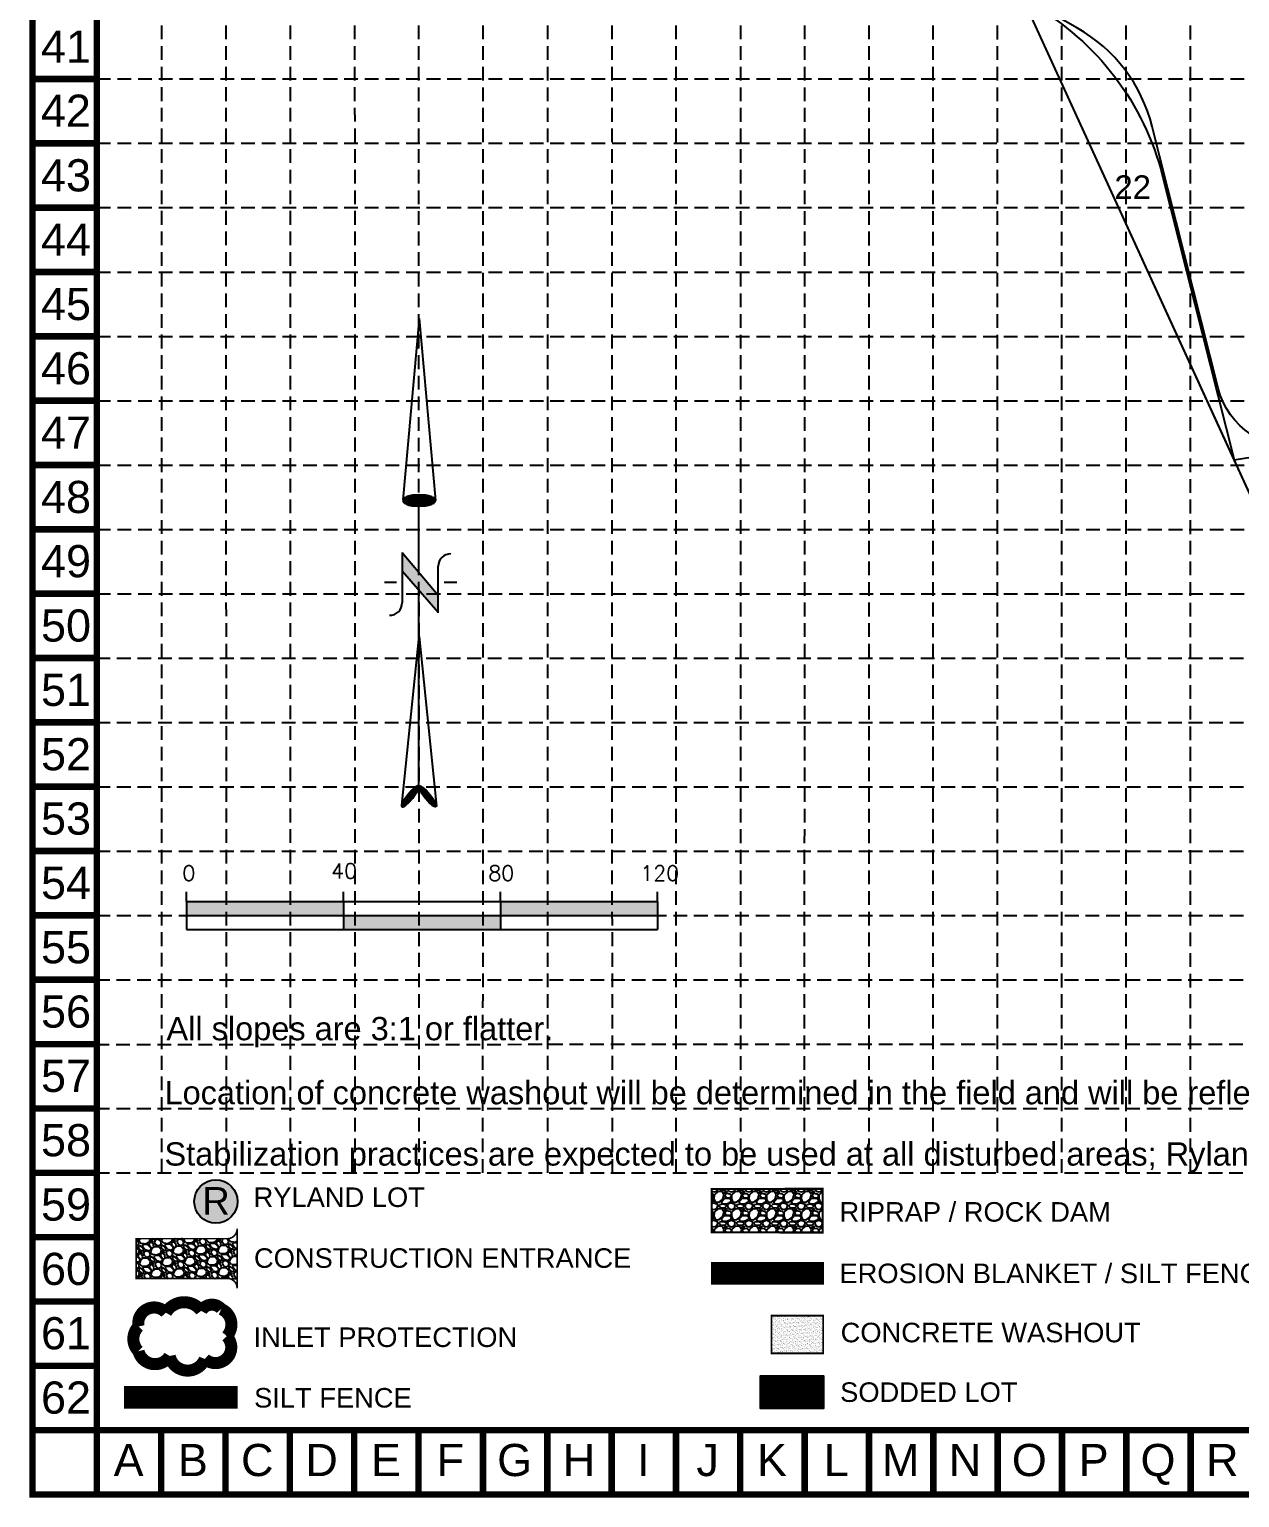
# Model space of a CAD drawing. Header units: inches. Extents: x 2538379 to 2539036, y 7098904 to 7099955.
# Drawn here: x 2538379.2 to 2538687.5, y 7098904.4 to 7099278.4 of the extents above; entities that cross this region are included whole.
import ezdxf
from ezdxf.enums import TextEntityAlignment as Align

# ---------------------------------------------------------------- set-up
doc = ezdxf.new("R2010")
doc.units = ezdxf.units.IN
doc.header["$MEASUREMENT"] = 0
doc.linetypes.add('ACAD_ISO02W100', pattern=[15, 12, -3])
doc.linetypes.add('DASHED', pattern=[0.75, 0.5, -0.25])
for name, color, linetype in [('1 INLET PROTECTION', 5, 'Continuous'), ('1 RYLAND LOT', 7, 'Continuous'), ('ALLEY PAVING', 7, 'Continuous'), ('BASE', 7, 'Continuous'), ('FENCE_MASONRY', 7, 'FENCELINE2'), ('GRID', 254, 'DASHED'), ('LEGEND', 7, 'Continuous'), ('LOT_LINES', 7, 'Continuous'), ('LOT_NUM', 7, 'Continuous'), ('NARROW', 7, 'Continuous'), ('ROW', 7, 'Continuous')]:
    doc.layers.add(name, color=color, linetype=linetype)
doc.styles.add('L120', font='simplex.shx', dxfattribs={"height": 4.8})
doc.styles.add("L200'", font='ARIAL.TTF', dxfattribs={"height": 0.001969})
doc.styles.add('ryland', font='ARIAL.TTF', dxfattribs={"height": 25})
doc.styles.get("Standard").update_dxf_attribs({"font": 'ARIAL.TTF'})
doc.linetypes.add('FENCELINE2', pattern='A,0.25,-0.1,[132,ltypeshp.shx,S=0.1,R=0,X=-0.1,Y=0],-0.1,1', length=1.45)

# ---------------------------------------------------------------- blocks, each defined once
blk = doc.blocks.new('North Arrow')
at = {"layer": 'NARROW'}
for p, q in [((32.43, 3.06), (32.43, 4.63)), ((0, 0), (22.36, 2)), ((28.77, -2.09), (34.02, 2.32)), ((36.18, 2.33), (30.46, 2.33)), ((36.16, 2.32), (31.04, -2.09)), ((39.1, 0.01), (59.96, 2.11)), ((0, 0), (22.33, -2.02)), ((31.2, -0.05), (21.66, -0.05)), ((21.66, -0.05), (21.66, -0.05)), ((57.45, -0.05), (33.41, -0.05)), ((59.83, -2.14), (39.04, -0.01)), ((57.69, -0.03), (57.77, -0.01)), ((57.77, -0.05), (57.69, -0.03)), ((28.77, -2.09), (34.95, -2.09)), ((32.43, -4.26), (32.43, -2.8))]:
    blk.add_line(p, q, dxfattribs=at)
blk.add_lwpolyline([(22.36, -2.03), (22.59, -1.93, 0.091577), (22.87, -1.44, 0.048306), (23.03, -0.75), (23.07, -0.01), (23.01, 0.82, 0.048306), (22.87, 1.42, 0.091577), (22.59, 1.91), (22.36, 2.01), (22.14, 1.91, 0.091577), (21.86, 1.42, 0.048306), (21.72, 0.82), (21.66, -0.01), (21.72, -0.83, 0.048306), (21.86, -1.44, 0.091577), (22.14, -1.93)], format="xyb", close=True, dxfattribs=at)
for points in [[(57.46, -0.03), (57.44, 0.08, -0.066818), (57.67, 0.47, -0.03073), (58.01, 0.84), (58.52, 1.29), (59.07, 1.7, -0.03073), (59.5, 1.95, -0.066818), (59.93, 2.1), (60.04, 2.06)], [(60.04, 2.06), (60.05, 1.95, -0.066818), (59.82, 1.56, -0.03073), (59.43, 1.14), (58.97, 0.74), (58.42, 0.33, -0.03073), (57.99, 0.08, -0.036692), (57.76, -0.02)], [(57.46, -0.04), (57.44, -0.15, 0.066818), (57.67, -0.54, 0.03073), (58.01, -0.9), (58.52, -1.36), (59.07, -1.77, 0.03073), (59.5, -2.02, 0.066818), (59.93, -2.17), (60.04, -2.13)], [(60.04, -2.13), (60.05, -2.01, 0.066818), (59.82, -1.63, 0.03073), (59.43, -1.2), (58.97, -0.8), (58.42, -0.4, 0.03073), (57.99, -0.15, 0.036692), (57.76, -0.05)]]:
    blk.add_lwpolyline(points, format="xyb", dxfattribs=at)
for centre, start, end in [((30.46, 3.86), 178.8769, 270), ((34.95, -3.62), 358.8769, 90)]:
    blk.add_arc(centre, 1.53, start, end, dxfattribs=at)
for points in [[(23.02, 0.75), (21.85, 1.42), (22.87, 1.44), (22.14, 1.91)], [(22.87, 1.44), (22.14, 1.91), (22.59, 1.91), (22.36, 2)], [(31.05, -2.09), (36.15, 2.36), (28.75, -2.06), (34.01, 2.36)], [(59.45, 1.15), (59, 1.65), (59.62, 1.34), (59.28, 1.82)], [(59.62, 1.34), (59.28, 1.82), (59.81, 1.55), (59.49, 1.95)], [(59.81, 1.55), (59.49, 1.95), (59.93, 1.73), (59.69, 2.04)], [(59.93, 1.73), (59.69, 2.04), (60.05, 1.94), (59.93, 2.1)], [(60.05, 1.94), (59.93, 2.1), (60.04, 2.06)], [(23.03, -0.76), (21.67, -0.05), (23.07, -0.05), (21.72, 0.82)], [(23.07, -0.05), (21.72, 0.82), (23.02, 0.75), (21.85, 1.42)], [(57.44, 0.08), (57.7, -0.01), (57.5, 0.21), (57.77, -0.01)], [(57.45, -0.04), (57.69, -0.02), (57.44, 0.08), (57.7, -0.01)], [(57.5, 0.21), (57.77, -0.01), (57.6, 0.39), (57.94, 0.06)], [(57.6, 0.39), (57.94, 0.06), (57.68, 0.5), (58.07, 0.13)], [(57.68, 0.5), (58.07, 0.13), (57.84, 0.66), (58.29, 0.26)], [(57.84, 0.66), (58.29, 0.26), (58.03, 0.86), (58.52, 0.41)], [(58.03, 0.86), (58.52, 0.41), (58.26, 1.07), (58.73, 0.57)], [(58.26, 1.07), (58.73, 0.57), (58.52, 1.3), (59.05, 0.81)], [(58.52, 1.3), (59.05, 0.81), (58.7, 1.42), (59.26, 0.99)], [(59.26, 1), (58.69, 1.42), (59.45, 1.15), (59, 1.65)], [(22.87, -1.44), (21.72, -0.87), (23.03, -0.76), (21.67, -0.05)], [(22.58, -1.93), (21.86, -1.45), (22.87, -1.44), (21.72, -0.87)], [(22.36, -2.01), (22.14, -1.93), (22.58, -1.93), (21.86, -1.45)], [(57.44, -0.14), (57.69, -0.02), (57.45, -0.04), (57.69, -0.02)], [(57.46, -0.19), (57.7, -0.03), (57.44, -0.14), (57.69, -0.02)], [(57.53, -0.33), (57.76, -0.05), (57.46, -0.19), (57.7, -0.03)], [(57.63, -0.48), (57.9, -0.1), (57.53, -0.33), (57.76, -0.05)], [(57.78, -0.66), (58.09, -0.2), (57.63, -0.48), (57.9, -0.1)], [(57.97, -0.87), (58.34, -0.35), (57.78, -0.66), (58.09, -0.2)], [(58.24, -1.11), (58.61, -0.54), (57.97, -0.87), (58.34, -0.35)], [(58.61, -1.43), (58.93, -0.77), (58.24, -1.11), (58.61, -0.54)], [(58.91, -1.64), (59.2, -1), (58.61, -1.43), (58.93, -0.77)], [(59.12, -1.79), (59.57, -1.36), (58.92, -1.65), (59.2, -1.01)], [(59.35, -1.93), (59.81, -1.62), (59.12, -1.79), (59.57, -1.36)], [(59.54, -1.32), (59.41, -1.18), (59.21, -1.01)], [(59.58, -2.05), (59.93, -1.79), (59.35, -1.93), (59.81, -1.62)], [(59.78, -2.13), (60.05, -2.01), (59.58, -2.05), (59.93, -1.79)], [(59.92, -2.17), (60.04, -2.13), (59.78, -2.13), (60.05, -2.01)]]:
    blk.add_solid(points, dxfattribs=at)
blk = doc.blocks.new('washout')
at = {"layer": 'BASE'}
h = blk.add_hatch(dxfattribs=at)
h.set_pattern_fill('AR-SAND', color=30, scale=1.29438, style=0)
h.set_pattern_definition([(37.5, (1095.3101, -97.0785), (-0.0815373, 2.494042), [0, -1.9674576, 0, -2.200446, 0, -2.1033675]), (7.5, (1095.31, -97.0785), (2.290764, 3.652929), [0, -1.0613916, 0, -1.7733006, 0, -0.6795495]), (327.5, (1093.718, -97.0785), (4.030883, 0.007325), [0, -0.64719, 0, -2.329884, 0, -3.041793]), (317.5, (1093.718, -97.0785), (3.89107, 1.136046), [0, -0.323595, 0, -1.5273684, 0, -1.747413])])
h.paths.add_polyline_path([(44.3, 0), (44.3, 32.4), (0, 32.4), (0, 0)])
at = {"layer": 'BASE', "color": 30, "linetype": 'ACAD_ISO02W100', "const_width": 1.62}
blk.add_lwpolyline([(0, 0), (44.3, 0), (44.3, 32.4), (0, 32.4)], close=True, dxfattribs=at)
blk = doc.blocks.new('A$C45B95878')
h = blk.add_hatch(color=7)
h.paths.add_polyline_path([(41.06, 3.6), (41.06, 7.21), (1.06, 7.21), (1.06, 3.6)])
h.paths.add_polyline_path([(41.06, 3.6), (41.06, 0), (81.06, 0), (81.06, 3.6)])
h.paths.add_polyline_path([(81.06, 7.21), (81.06, 3.6), (121.06, 3.6), (121.06, 7.21)])
at = {"color": 7}
for p, q in [((1.06, 7.21), (1.06, 9.61)), ((41.06, 7.21), (41.06, 9.61)), ((81.06, 7.21), (81.06, 9.61)), ((121.06, 7.21), (121.06, 9.61)), ((1.06, 7.21), (41.06, 7.21)), ((1.06, 7.21), (1.06, 0)), ((41.06, 7.21), (121.06, 7.21)), ((41.06, 7.21), (41.06, 0)), ((81.06, 7.21), (81.06, 0)), ((121.06, 7.21), (121.06, 0)), ((1.06, 3.6), (121.06, 3.6)), ((1.06, 0), (41.06, 0)), ((41.06, 0), (121.06, 0))]:
    blk.add_line(p, q, dxfattribs=at)
at = {"color": 7, "style": 'L120'}
for s, p in [('0', (0, 12.47)), ('40', (37.91, 13.05)), ('80', (77.95, 12.47)), ('120', (116.67, 12.47))]:
    blk.add_text(s, height=3.84, dxfattribs=at).set_placement(p)
blk = doc.blocks.new('RYLAND')
h = blk.add_hatch(color=81)
h.paths.add_polyline_path([(1.164, -1.048, 1), (-1.408, -1.048, 1)])
h.paths.add_polyline_path([(-1.348, -2.228), (1.104, -2.228), (1.104, 0.21), (-1.348, 0.21)], flags=25)
at = {"color": 5}
blk.add_circle((-0.122, -1.048), 1.286, dxfattribs=at)
at = {"layer": 'BASE', "color": 5, "style": 'ryland'}
blk.add_text('R', height=1.625, dxfattribs=at).set_placement((-0.122, -1.821), align=Align.CENTER)

msp = doc.modelspace()

# ---------------------------------------------------------------- hatches: boundary and pattern name
at = {"layer": 'LEGEND', "linetype": 'ACAD_ISO02W100'}
h = msp.add_hatch(dxfattribs=at)
h.set_pattern_fill('GRAVEL', color=240, scale=4.445674, style=0)
h.set_pattern_definition([(228.0128, (2538236.68822, 7098747.4776), (-35.5653867, -40.01107483), [0.598103, -59.212327]), (184.9697, (2538236.2881, 7098747.03302), (53.34809649, 4.44563567), [1.026364, -101.61]), (132.5104, (2538235.2656, 7098746.9441), (44.45670192, -48.90245606), [0.723702, -71.64663]), (267.2737, (2538233.5318, 7098745.83268), (4.44565661, 88.91348768), [0.93465, -92.5303]), (292.8337, (2538233.48733, 7098744.8991), (-22.22841563, 53.34807587), [0.916498, -90.733425]), (357.2737, (2538233.84299, 7098744.05441), (-88.91348768, 4.44565661), [0.93465, -92.5303]), (37.6942, (2538234.77658, 7098744.00996), (-57.793798794, -44.45670053), [1.236026, -122.366514]), (72.2553, (2538235.75463, 7098744.76572), (31.119768076, 97.80481825), [1.166936, -115.52672]), (121.4296, (2538236.11028, 7098745.87714), (-35.56543115, 57.79374407), [0.937815, -92.843787]), (175.2364, (2538235.62126, 7098746.67736), (48.9024217, -4.44563668), [1.07066, -52.46235]), (222.3974, (2538234.5543, 7098746.76628), (-53.3481245, -48.9023823), [1.384596, -137.075143]), (138.8141, (2538237.933, 7098745.78823), (-31.11973333, 26.67403397), [0.47258, -46.785583]), (171.4692, (2538237.57735, 7098746.09942), (57.79375851, -8.8913838), [0.89908, -89.009117]), (225, (2538236.6882, 7098746.2328), (-5e-16, -4.445676), [0.62871, -5.65842]), (203.1986, (2538236.377, 7098746.7663), (22.2283704, 8.8913545), [0.338574, -33.518673]), (291.8014, (2538236.0658, 7098746.6329), (-4.445674, 13.3370242), [0.478812, -23.461877]), (30.9638, (2538236.24365, 7098746.18834), (13.3370142, 8.8913597), [0.777677, -25.144836]), (161.5651, (2538236.9105, 7098746.5884), (8.8913506, -4.445667), [0.56234, -13.49612]), (16.3895, (2538233.48733, 7098746.6329), (44.45675296, 13.33699055), [0.787773, -77.989775]), (70.3462, (2538234.2431, 7098746.8552), (-17.78267614, -48.902427), [0.6609, -65.428803]), (293.1986, (2538236.9105, 7098747.4776), (-8.8913545, 22.2283704), [0.677143, -33.180104]), (343.6105, (2538237.17724, 7098746.8552), (-44.45675296, 13.33699055), [0.787773, -77.989775]), (339.444, (2538233.48733, 7098743.8766), (-22.2283798, 8.89133084), [0.759677, -37.224182]), (294.7751, (2538234.19864, 7098743.60985), (-22.22833687, 48.90243271), [0.636523, -63.015846]), (66.8014, (2538236.95496, 7098743.0319), (8.8913545, 22.2283704), [0.677143, -33.180104]), (17.354, (2538237.2217, 7098743.6543), (-57.79377511, -17.78267283), [0.745233, -73.77785]), (69.444, (2538234.7766, 7098743.0319), (-8.89133084, -22.2283798), [0.37984, -37.60402]), (101.3099, (2538236.6882, 7098743.0319), (-4.4456638, 17.7827006), [0.226685, -22.441893]), (165.9638, (2538236.6438, 7098743.2542), (13.3370254, -4.4456657), [0.9165, -17.413484]), (186.009, (2538235.75463, 7098743.47648), (44.45674208, 4.44567128), [0.849346, -84.08514]), (303.6901, (2538236.2437, 7098745.7882), (-4.4456803, 8.8913467), [0.641164, -15.38794]), (353.1572, (2538236.5993, 7098745.25475), (75.57646059, -8.89138419), [1.119394, -110.819827]), (60.9454, (2538237.71072, 7098745.12138), (-17.7826974, -31.11972194), [0.45771, -45.31331]), (90, (2538237.933, 7098745.5215), (-4.445674, 4.445674), [0.26674, -4.178934]), (120.2564, (2538235.6657, 7098743.60985), (17.78267454, -31.11973115), [0.61761, -61.14367]), (48.0128, (2538235.3545, 7098744.14333), (35.5653867, 40.01107483), [1.196206, -58.614224]), (0, (2538236.1547, 7098745.0325), (4.445674, 4.445674), [1.155875, -3.2898]), (325.3048, (2538237.3106, 7098745.03246), (-44.45671766, 31.1197585), [0.702923, -69.58936]), (254.0546, (2538237.88855, 7098744.63235), (-4.4456738, -17.7826978), [0.6473, -31.7177]), (207.646, (2538237.71072, 7098744.00996), (-84.46779341, -44.45677747), [1.053914, -104.337638]), (175.4261, (2538236.77713, 7098743.52093), (-57.79376862, 4.445651206), [1.11497, -110.381977])])
h.paths.add_polyline_path([(2538553.01, 7098972), (2538581.3, 7098971.95), (2538581.3, 7098983.06), (2538553.01, 7098983.02)])
at = {"layer": 'LEGEND'}
h = msp.add_hatch(dxfattribs=at)
h.set_pattern_fill('GRAVEL', color=4, scale=4.044908, angle=-43.9343, style=0)
h.set_pattern_definition([(184.078545, (2532752.6155, 7096513.45663), (-48.561486501, -3.764070543), [0.5441858, -53.874492]), (141.0354448, (2532752.0727, 7096513.41792), (37.761098634, -30.76500974), [0.93384, -92.4501248]), (88.576145, (2532751.3466, 7096514.00516), (-1.742570634, -60.106633806), [0.6584626, -65.1878745]), (223.339445, (2532749.50895, 7096514.37147), (59.042654122, 55.4512414517), [0.8503935, -84.1889372]), (248.899445, (2532748.89046, 7096513.78783), (19.1133988706, 48.9870931104), [0.833878, -82.554046]), (313.339445, (2532748.59026, 7096513.00986), (-55.4512414517, 59.042654122), [0.8503935, -84.1889372]), (353.7599448, (2532749.1739, 7096512.39137), (-65.9324008944, 7.355545716), [1.1246019, -111.335495]), (28.3210448, (2532750.29184, 7096512.26913), (82.132979075, 44.4380263766), [1.06174, -105.11229]), (77.495345, (2532751.22649, 7096512.77283), (13.181231073, 60.3194371787), [0.8532734, -84.474164]), (131.302145, (2532751.41124, 7096513.60587), (29.235282672, -33.784242346), [0.9741434, -47.7330063]), (178.4631448, (2532750.76828, 7096514.33768), (-65.826008647, 1.6361659797), [1.2597787, -124.71818]), (94.879845, (2532752.36464, 7096511.5639), (-3.551283859, 37.122738595), [0.4299778, -42.5679858]), (127.534945, (2532752.32807, 7096511.99234), (32.254511844, -42.310146398), [0.8180302, -80.9851796]), (181.065745, (2532751.8297, 7096512.641), (-2.8064898, -2.9128868), [0.572035, -5.1483272]), (159.264345, (2532751.96256, 7096513.187), (20.177410424, -8.20666829), [0.3080521, -30.4970526]), (247.867145, (2532751.6745, 7096513.2961), (5.506581955, 11.54514725), [0.4356488, -21.3468508]), (347.029545, (2532751.5103, 7096512.89254), (14.35163686, -2.593682225), [0.7075718, -22.8780954]), (117.630845, (2532752.1998, 7096512.7337), (3.01928863, -8.52586038), [0.5116445, -12.2794806]), (332.455245, (2532749.985, 7096514.92385), (37.548311973, -19.3262591385), [0.7167578, -70.9592025]), (26.411945, (2532750.6205, 7096514.5924), (-42.52291426, -20.815808865), [0.6013201, -59.5305684]), (249.264345, (2532752.76115, 7096513.3163), (8.20666829, 20.177410424), [0.6161002, -30.1890045]), (299.676245, (2532752.543, 7096512.7401), (-20.7094192, 36.803532177), [0.7167578, -70.9592025]), (295.509745, (2532748.24497, 7096513.11786), (-8.951468303, 19.858210095), [0.691194, -33.8685203]), (250.840845, (2532748.54264, 7096512.49405), (16.306981201, 46.074177891), [0.579142, -57.3351336]), (22.867145, (2532749.9838, 7096510.37535), (19.858219685, 8.95144719), [0.6161002, -30.1890045]), (333.419745, (2532750.55147, 7096510.61477), (-49.0934631845, 24.832834342), [0.678052, -67.1269712]), (25.509745, (2532748.55647, 7096511.75053), (-19.858210095, -8.951468303), [0.345597, -34.2141172]), (57.375645, (2532749.809, 7096510.54374), (8.31307889, 14.45802817), [0.20625, -20.4188153]), (122.029545, (2532749.9202, 7096510.7175), (5.93217585, -11.33234864), [0.833878, -15.8437043]), (142.074745, (2532749.47796, 7096511.4244), (31.93534549, -25.152004859), [0.7727798, -76.5050875]), (259.755845, (2532751.2577, 7096512.6304), (2.70008685, 8.63226324), [0.5833648, -14.000759]), (309.2229448, (2532751.154, 7096512.05631), (43.9060584183, -53.5361054824), [1.0184837, -100.829711]), (17.011145, (2532751.79803, 7096511.2673), (-31.296967473, -9.164246676), [0.4164476, -41.2284335]), (46.065745, (2532752.1963, 7096511.389), (-0.106397, 5.7193749), [0.2426945, -3.802214]), (76.322145, (2532749.5039, 7096511.5679), (-7.993900755, -31.616150026), [0.5619349, -55.6317296]), (4.078545, (2532749.63677, 7096512.1139), (48.561486501, 3.764070543), [1.0883716, -53.3303062]), (316.065745, (2532750.7224, 7096512.1913), (5.7193749, 0.106397), [1.0516762, -2.9932323]), (281.370545, (2532751.47974, 7096511.46163), (-9.483395655, 48.455099882), [0.6395567, -63.3160607]), (210.120345, (2532751.6058, 7096510.83463), (-14.138841746, -8.845055404), [0.5889468, -28.858432]), (163.7117448, (2532751.0964, 7096510.53908), (-83.4097313685, 24.19439661), [0.9589062, -94.9318743]), (131.4918448, (2532750.17598, 7096510.80803), (-35.0610442053, 39.397228676), [1.014459, -100.431332])])
edge = h.paths.add_edge_path()
edge.add_line((2538432.14, 7098957.73), (2538432.14, 7098972.9))
edge.add_arc((2538429.61, 7098972.9), 2.53, 270.0391, 360, ccw=False)
edge.add_line((2538429.61, 7098970.37), (2538406.44, 7098970.37))
edge.add_line((2538406.44, 7098970.37), (2538406.44, 7098960.25))
edge.add_line((2538406.44, 7098960.25), (2538429.61, 7098960.26))
edge.add_arc((2538429.61, 7098957.73), 2.53, 0, 90.0391, ccw=False)
h = msp.add_hatch(dxfattribs=at)
h.set_pattern_fill('ANSI31', color=2, scale=38.433789, style=0)
h.set_pattern_definition([(45, (2538545.881, 7098906.8664), (-3.3971, 3.3971), [])])
h.paths.add_polyline_path([(2538565.36, 7098935.35), (2538565.36, 7098934.86), (2538565.36, 7098927.16), (2538581.61, 7098927.16), (2538581.61, 7098935.35)])
h = msp.add_hatch(dxfattribs=at)
h.set_pattern_fill('ANSI31', color=2, scale=1.921689, style=0)
h.set_pattern_definition([(45, (2538545.88093, 7098906.86638), (-0.169855, 0.169855), [])])
h.paths.add_polyline_path([(2538565.36, 7098935.35), (2538565.36, 7098934.86), (2538565.36, 7098927.16), (2538581.61, 7098927.16), (2538581.61, 7098935.35)])

# ---------------------------------------------------------------- linework, layer by layer
at = {"layer": 'ALLEY PAVING', "linetype": 'Continuous'}
msp.add_lwpolyline([(2538778.74, 7099184.14), (2538742.07, 7099178.24), (2538704.58, 7099172.21, -0.388707), (2538682.02, 7099187.07), (2538667.08, 7099246.22), (2538665.22, 7099253.68, 0.205093), (2538646.18, 7099278.76), (2538590.81, 7099310.24), (2538574.41, 7099321.86), (2538473.27, 7099379.37, -0.072358), (2538460.54, 7099389.27), (2538450.88, 7099399.34), (2538434.97, 7099411.53, 0.42624), (2538413.83, 7099406.92)], format="xyb", dxfattribs=at)
at = {"layer": 'BASE', "const_width": 1.64}
for points in [[(2539035.59, 7098905.23), (2539035.59, 7099954.13), (2538380.02, 7099954.13), (2538380.02, 7098905.23)], [(2539019.2, 7098921.61), (2539019.2, 7099937.74), (2538396.41, 7099937.74), (2538396.41, 7098921.61)]]:
    msp.add_lwpolyline(points, close=True, dxfattribs=at)
for points in [[(2538396.41, 7099265.79), (2538380.02, 7099265.79)], [(2538396.41, 7099249.4), (2538380.02, 7099249.4)], [(2538396.41, 7099233.01), (2538380.02, 7099233.01)], [(2538396.41, 7099216.62), (2538380.02, 7099216.62)], [(2538396.41, 7099200.23), (2538380.02, 7099200.23)], [(2538396.41, 7099183.84), (2538380.02, 7099183.84)], [(2538396.41, 7099167.45), (2538380.02, 7099167.45)], [(2538396.41, 7099151.06), (2538380.02, 7099151.06)], [(2538396.41, 7099134.67), (2538380.02, 7099134.67)], [(2538396.41, 7099118.28), (2538380.02, 7099118.28)], [(2538396.41, 7099101.9), (2538380.02, 7099101.9)], [(2538396.41, 7099085.51), (2538380.02, 7099085.51)], [(2538396.41, 7099069.12), (2538380.02, 7099069.12)], [(2538396.41, 7099052.73), (2538380.02, 7099052.73)], [(2538396.41, 7099036.34), (2538380.02, 7099036.34)], [(2538396.41, 7099019.95), (2538380.02, 7099019.95)], [(2538396.41, 7099003.56), (2538380.02, 7099003.56)], [(2538396.41, 7098987.17), (2538380.02, 7098987.17)], [(2538396.41, 7098970.78), (2538380.02, 7098970.78)], [(2538396.41, 7098954.39), (2538380.02, 7098954.39)], [(2538396.41, 7098938), (2538380.02, 7098938)], [(2538396.41, 7098921.61), (2538380.02, 7098921.61)], [(2538396.41, 7098921.61), (2538396.41, 7098905.23)], [(2538412.8, 7098921.61), (2538412.8, 7098905.23)], [(2538429.19, 7098921.61), (2538429.19, 7098905.23)], [(2538445.58, 7098921.61), (2538445.58, 7098905.23)], [(2538461.97, 7098921.61), (2538461.97, 7098905.23)], [(2538478.36, 7098921.61), (2538478.36, 7098905.23)], [(2538494.75, 7098921.61), (2538494.75, 7098905.23)], [(2538511.14, 7098921.61), (2538511.14, 7098905.23)], [(2538527.53, 7098921.61), (2538527.53, 7098905.23)], [(2538543.92, 7098921.61), (2538543.92, 7098905.23)], [(2538560.3, 7098921.61), (2538543.92, 7098921.61)], [(2538560.3, 7098921.61), (2538560.3, 7098905.23)], [(2538576.69, 7098921.61), (2538576.69, 7098905.23)], [(2538593.08, 7098921.61), (2538593.08, 7098905.23)], [(2538609.47, 7098921.61), (2538609.47, 7098905.23)], [(2538625.86, 7098921.61), (2538625.86, 7098905.23)], [(2538642.25, 7098921.61), (2538642.25, 7098905.23)], [(2538658.64, 7098921.61), (2538658.64, 7098905.23)], [(2538675.03, 7098921.61), (2538675.03, 7098905.23)]]:
    msp.add_lwpolyline(points, dxfattribs=at)
at = {"layer": 'FENCE_MASONRY', "linetype": 'Continuous', "ltscale": 0.1}
msp.add_lwpolyline([(2538691.96, 7099156.01), (2538634.53, 7099281.36), (2538432.49, 7099396.22)], dxfattribs=at)
at = {"layer": 'GRID', "color": 253, "linetype": 'DASHED', "ltscale": 7}
for p, q in [((2538412.95, 7098987.17), (2538412.86, 7099937.13)), ((2538429.41, 7098987.17), (2538429.21, 7099937.12)), ((2538445.75, 7098987.17), (2538445.6, 7099937.07)), ((2538462.23, 7098987.17), (2538461.97, 7099937.05)), ((2538478.47, 7098987.16), (2538478.4, 7099937.18)), ((2538494.76, 7098987.16), (2538494.81, 7099937.15)), ((2538511.27, 7098987.16), (2538511.18, 7099937.09)), ((2538527.72, 7098987.16), (2538527.55, 7099937.1)), ((2538543.97, 7098987.15), (2538543.98, 7099937.09)), ((2538560.41, 7098987.15), (2538560.39, 7099937.09)), ((2538576.7, 7098987.15), (2538576.73, 7099937.08)), ((2538593.09, 7098987.15), (2538593.19, 7099937.06)), ((2538609.47, 7098987.14), (2538609.47, 7099937.74)), ((2538625.86, 7098987.14), (2538625.86, 7099937.74)), ((2538642.25, 7098987.14), (2538642.25, 7099937.74)), ((2538658.64, 7098987.14), (2538658.64, 7099937.74)), ((2538675.03, 7098987.13), (2538675.03, 7099937.74)), ((2538396.41, 7099265.79), (2539019.2, 7099265.79)), ((2538396.41, 7099249.4), (2539019.2, 7099249.4)), ((2538396.41, 7099233.01), (2539019.2, 7099233.01)), ((2538396.41, 7099216.62), (2539019.2, 7099216.62)), ((2538396.41, 7099200.23), (2539019.2, 7099200.23)), ((2538396.41, 7099183.84), (2539019.2, 7099183.84)), ((2538396.41, 7099167.45), (2539019.2, 7099167.45)), ((2538396.41, 7099151.06), (2539019.2, 7099151.06)), ((2538396.41, 7099134.67), (2539019.2, 7099134.67)), ((2538396.26, 7099118.23), (2539019.04, 7099118.23)), ((2538396.26, 7099101.84), (2539019.04, 7099101.84)), ((2538396.26, 7099085.45), (2539019.04, 7099085.45)), ((2538396.26, 7099069.06), (2539019.04, 7099069.06)), ((2538396.26, 7099052.67), (2539019.04, 7099052.67)), ((2538396.17, 7099036.3), (2539018.52, 7099036.26)), ((2538396.06, 7099019.86), (2539018.52, 7099019.97)), ((2538396.11, 7099003.51), (2539018.59, 7099003.47)), ((2538396.11, 7098987.18), (2539018.56, 7098987.08))]:
    msp.add_line(p, q, dxfattribs=at)
at = {"layer": 'LEGEND', "color": 240, "linetype": 'ACAD_ISO02W100', "const_width": 0.556}
msp.add_lwpolyline([(2538553.01, 7098972), (2538581.3, 7098971.95), (2538581.3, 7098983.06), (2538553.01, 7098983.02)], close=True, dxfattribs=at)
at = {"layer": 'LEGEND', "color": 4, "const_width": 0.404}
msp.add_lwpolyline([(2538432.14, 7098957.73), (2538432.14, 7098972.9, -0.414014), (2538429.61, 7098970.37), (2538406.44, 7098970.37), (2538406.44, 7098960.25), (2538429.61, 7098960.26, -0.414413)], format="xyb", close=True, dxfattribs=at)
at = {"layer": 'LEGEND', "color": 84, "const_width": 5.78}
msp.add_lwpolyline([(2538552.87, 7098961.55), (2538581.59, 7098961.55)], dxfattribs=at)
at = {"layer": 'LEGEND', "color": 170, "ltscale": 100, "const_width": 3.07}
msp.add_lwpolyline([(2538413.99, 7098951.51, 0.520567), (2538413.99, 7098951.51, 0.765195), (2538407.03, 7098948.01, 0.417879), (2538406.99, 7098941.71, 0.6649), (2538414.94, 7098940.49, 0.744833), (2538423.9, 7098939.74, 0.975642), (2538429.48, 7098945.51, 0.520567), (2538428.09, 7098952.46, 0.520567), (2538422.99, 7098951.99, 0.540264), (2538413.99, 7098951.51)], format="xyb", close=True, dxfattribs=at)
at = {"layer": 'LEGEND', "color": 2}
msp.add_lwpolyline([(2538565.36, 7098934.86), (2538565.36, 7098927.16), (2538581.61, 7098927.16), (2538581.61, 7098935.35), (2538565.36, 7098935.35)], close=True, dxfattribs=at)
at = {"layer": 'LEGEND', "color": 200, "const_width": 5.78}
msp.add_lwpolyline([(2538403.27, 7098929.98), (2538432.26, 7098929.98)], dxfattribs=at)
at = {"layer": 'LOT_LINES', "linetype": 'Continuous'}
for p, q in [((2538686.13, 7099168.74), (2538634.53, 7099281.36)), ((2538705.25, 7099127.01), (2538686.13, 7099168.74))]:
    msp.add_line(p, q, dxfattribs=at)
at = {"layer": 'ROW', "linetype": 'Continuous'}
msp.add_lwpolyline([(2538429.7, 7099410.63, -0.077222), (2538439.83, 7099402.9), (2538449.44, 7099392.9, 0.072358), (2538463.07, 7099382.29), (2538634.6, 7099284.77, -0.204414), (2538667.87, 7099241.05), (2538686.13, 7099168.74), (2538763.42, 7099181.17), (2538783.6, 7099182.39, 0.009948), (2538785.66, 7099173.68), (2538775.7, 7099154.37)], format="xyb", dxfattribs=at)

# ---------------------------------------------------------------- block references
at = {"layer": '1 INLET PROTECTION'}
msp.add_blockref('A$C45B95878', (2538418.18, 7099049.09), dxfattribs=at)
at = {"layer": '1 RYLAND LOT', "color": 7, "xscale": 4.298605119809508, "yscale": 4.298605117946863, "zscale": 4.29860511929049}
msp.add_blockref('RYLAND', (2538427.26, 7098984.35), dxfattribs=at)
at = {"layer": 'BASE', "xscale": 2.071237507276237, "yscale": 2.071237507276237, "zscale": 2.071237500001158, "rotation": 270}
msp.add_blockref('North Arrow', (2538478.51, 7099204.74), dxfattribs=at)
at = {"layer": 'LEGEND', "xscale": 0.2972723967395723, "yscale": 0.297272383235395, "zscale": 0.2972723917978301}
msp.add_blockref('washout', (2538568.25, 7098941.14), dxfattribs=at)

# ---------------------------------------------------------------- texts
at = {"layer": 'BASE'}
for s, height, p in [('41', 8.195, (2538388.53, 7099274.03)), ('42', 8.195, (2538388.51, 7099257.71)), ('43', 8.195, (2538388.53, 7099241.25)), ('44', 8.195, (2538388.53, 7099224.86)), ('45', 8.195, (2538388.53, 7099208.47)), ('46', 8.195, (2538388.53, 7099192.09)), ('47', 8.195, (2538388.53, 7099175.7)), ('48', 8.195, (2538388.53, 7099159.31)), ('49', 8.195, (2538388.54, 7099142.96)), ('50', 8.195, (2538388.54, 7099126.57)), ('51', 8.195, (2538388.54, 7099110.18)), ('52', 8.195, (2538388.54, 7099093.79)), ('53', 8.195, (2538388.54, 7099077.4)), ('54', 8.195, (2538388.54, 7099061.01)), ('55', 8.195, (2538388.54, 7099044.62)), ('56', 8.195, (2538388.54, 7099028.23)), ('57', 8.195, (2538388.54, 7099011.85)), ('58', 8.195, (2538388.54, 7098995.46)), ('59', 8.195, (2538388.54, 7098979.07)), ('60', 8.195, (2538388.54, 7098962.68)), ('61', 8.195, (2538388.54, 7098946.29)), ('62', 8.195, (2538388.54, 7098929.9)), ('A', 8.19, (2538404.48, 7098913.99)), ('B', 8.19, (2538420.87, 7098913.99)), ('C', 8.19, (2538437.26, 7098913.99)), ('D', 8.19, (2538453.65, 7098913.99)), ('E', 8.19, (2538470.04, 7098913.99)), ('F', 8.19, (2538486.43, 7098913.99)), ('G', 8.19, (2538502.82, 7098913.99)), ('H', 8.19, (2538519.21, 7098913.99)), ('I', 8.19, (2538535.6, 7098913.99)), ('J', 8.19, (2538551.99, 7098913.99)), ('K', 8.19, (2538568.38, 7098913.99)), ('L', 8.19, (2538584.76, 7098913.99)), ('M', 8.19, (2538601.15, 7098913.99)), ('N', 8.19, (2538617.54, 7098913.99)), ('O', 8.19, (2538633.93, 7098913.99)), ('P', 8.19, (2538650.32, 7098913.99)), ('Q', 8.19, (2538666.71, 7098913.99)), ('R', 8.19, (2538683.1, 7098913.99))]:
    msp.add_text(s, height=height, dxfattribs=at).set_placement(p, align=Align.MIDDLE_CENTER)
at = {"layer": 'BASE', "color": 7, "style": "L200'"}
for s, height, p in [('All slopes are 3:1 or flatter.', 5.9293, (2538414.13, 7099020.92)), ('Location of concrete washout will be determined in the field and will be reflected on this Site Map.', 5.9293, (2538413.63, 7099004.61)), ('Stabilization practices are expected to be used at all disturbed areas; Ryland lots are the disturbed area.', 5.92926, (2538413.62, 7098988.99))]:
    msp.add_text(s, height=height, dxfattribs=at).set_placement(p)
at = {"layer": 'LEGEND', "style": "L200'"}
for s, height, p in [('RYLAND LOT', 4.975, (2538436.32, 7098978.45)), ('RIPRAP / ROCK DAM', 4.9748, (2538585.58, 7098974.71)), ('CONSTRUCTION ENTRANCE', 4.9748, (2538436.42, 7098962.95)), ('EROSION BLANKET / SILT FENCE', 4.9748, (2538585.56, 7098959.05)), ('INLET PROTECTION', 4.9748, (2538436.29, 7098942.78)), ('CONCRETE WASHOUT', 4.9748, (2538585.87, 7098943.98)), ('SILT FENCE', 4.975, (2538436.45, 7098927.35)), ('SODDED LOT', 4.975, (2538585.74, 7098928.79))]:
    msp.add_text(s, height=height, dxfattribs=at).set_placement(p)
at = {"layer": 'LOT_NUM', "linetype": 'Continuous'}
msp.add_text('22', height=6, dxfattribs=at).set_placement((2538660.26, 7099238.24), align=Align.MIDDLE_CENTER)

doc.saveas('drawing.dxf')
